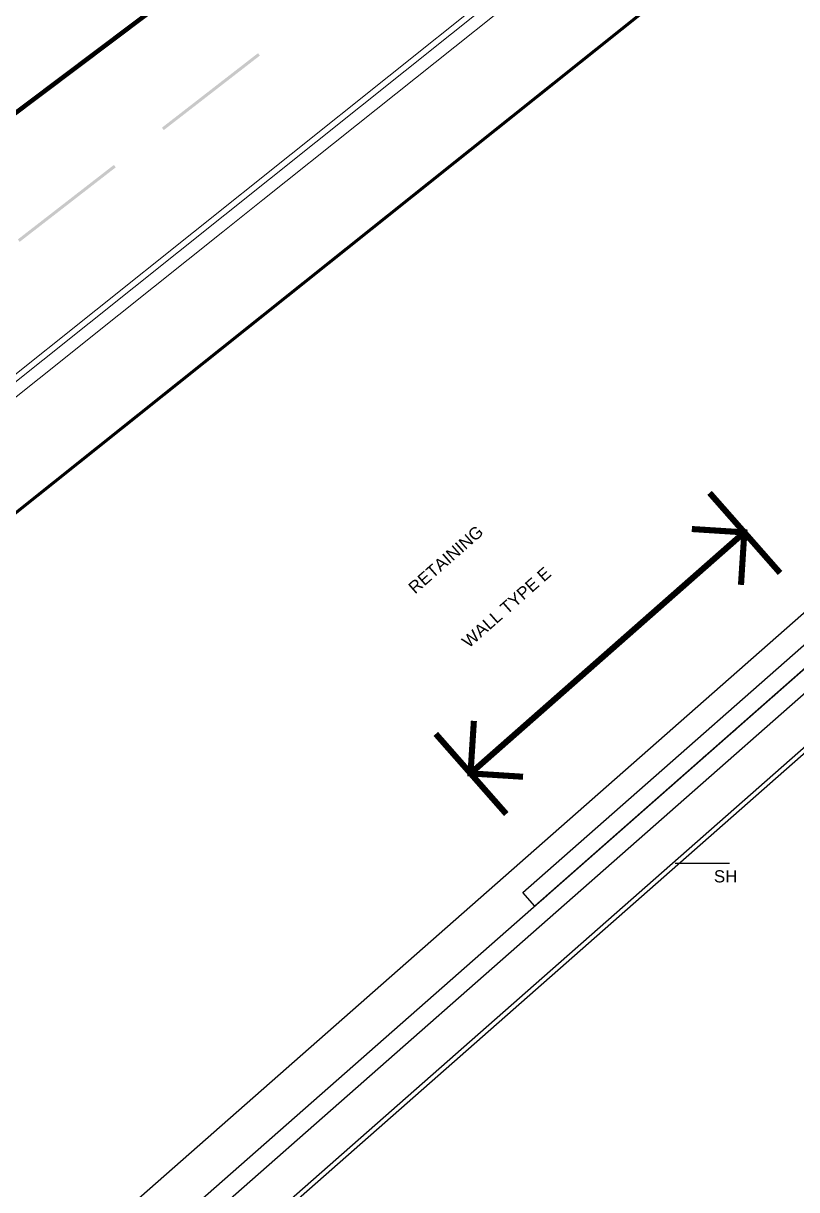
# Model space of a CAD drawing. Header units: millimetres. Extents: x 833576263 to 1668046980, y 817519639 to 1636103653.
# Drawn here: x 834247377 to 834272820, y 817972079 to 818010443 of the extents above; entities that cross this region are included whole.
import ezdxf

# ---------------------------------------------------------------- set-up
doc = ezdxf.new("R2010")
doc.units = ezdxf.units.MM
doc.header["$LTSCALE"] = 100
doc.header["$MEASUREMENT"] = 0
for name, pattern in [('C160$0$Hidden', [9.524999999999999, 6.35, -3.175]), ('R_P_Grid$0$XXXXX-PIW-P-WHCGRDP1-XXX$0$DIVIDE2', [0.625, 0.25, -0.125, 0, -0.125, 0, -0.125]), ('R_site$0$3B50C- ARC-DWG-1002-P00-XXXX-WS3-XD$0$HIDDEN', [0.375, 0.25, -0.125])]:
    doc.linetypes.add(name, pattern=pattern)
doc.layers.get('Defpoints').update_dxf_attribs({"color": 170})
for name, color, linetype in [('C160$0$+C160', 6, 'C160$0$Hidden'), ('R_site$0$000-structure-b', 3, 'Continuous'), ('R_Text for GBP from DLN$0$base plan(mm)$0$DLN040__', 7, 'Continuous'), ('R_Text for GBP from DLN$0$programme(mm)$0$DLN040_1', 7, 'Continuous'), ('T-TITL', 7, 'Continuous'), ('X-REF', 7, 'Continuous')]:
    doc.layers.add(name, color=color, linetype=linetype)
doc.layers.add('R_P_Grid$0$RDA9101-PIW', color=3, linetype='R_P_Grid$0$XXXXX-PIW-P-WHCGRDP1-XXX$0$DIVIDE2', plot=False)
doc.layers.add('R_ROAD MARK$0$MMH832__', color=252, linetype='Continuous', lineweight=0)
doc.layers.add('R_WKCD_PARK$0$RDA8301', color=1, linetype='Continuous', lineweight=18)
doc.styles.add('R_Text for GBP from DLN$0$base plan(mm)$0$Standard', font='arial.ttf')
doc.styles.add('R_Text for GBP from DLN$0$base plan(mm)$0$SWIS721 LT', font='swiss.ttf')
doc.styles.add('R_Text for GBP from DLN$0$programme(mm)$0$SWIS721 LT', font='swiss.ttf')
doc.dimstyles.new('R_Text for GBP from DLN$0$base plan(mm)$0$Standard', dxfattribs={"dimtxt": 0.35, "dimasz": 0.2, "dimexe": 0.2, "dimexo": 0.2, "dimgap": 0.09, "dimtad": 0, "dimtoh": 1, "dimdec": 4, "dimzin": 0, "dimdsep": 46, "dimtxsty": 'R_Text for GBP from DLN$0$base plan(mm)$0$Standard', "dimcen": 0.09, "dimadec": 0, "dimazin": 0, "dimtfac": 1, "dimtdec": 4, "dimtofl": 0, "dimtmove": 0, "dimatfit": 3, "dimfxl": 1, "dimtolj": 1, "dimtzin": 0, "dimarcsym": 0})

# ---------------------------------------------------------------- blocks, each defined once
blk = doc.blocks.new('R_P_Grid')
at = {"layer": 'R_P_Grid$0$RDA9101-PIW', "color": 3, "ltscale": 100, "const_width": 100, "flags": 128}
blk.add_lwpolyline([(834337769.4556472, 818059634.9832795), (834332932.0432233, 818056418.8684082), (834331836.7016854, 818055690.6396995), (834328766.5812991, 818053649.4947715), (834324604.5337418, 818050882.3908176), (834317939.9446489, 818046451.4921848), (834316277.0243415, 818045345.9129491), (834307949.5149413, 818039809.4350805), (834305598.7993662, 818038246.5806745), (834302685.5302255, 818036294.6053597), (834299786.3456538, 818034321.7714756), (834299131.3425372, 818033871.8247414), (834295770.6559348, 818031538.4222089), (834291783.0000277, 818028715.0558803), (834291136.8026212, 818028251.8675765), (834287823.7766945, 818025851.9548243), (834285844.326741, 818024397.7469217), (834283893.381854, 818022949.4053489), (834282403.2293782, 818021832.9618126), (834275934.3934746, 818016967.145192), (834267942.8156925, 818010955.9319574), (834260124.0602909, 818004714.9608614), (834257045.0344138, 818002257.266444), (834255723.6667459, 818001202.5439211), (834252305.3048893, 817998473.9897656), (834244486.5494877, 817992233.0186696), (834236667.7940861, 817985992.0475737), (834234793.1675985, 817984581.9656276), (834234389.1462077, 817984283.7413127), (834232887.6782155, 817983200.323642), (834230934.9043618, 817981886.360689), (834228937.248756, 817980641.693486), (834228709.7355893, 817980506.0279881), (834227599.0263029, 817979860.9795994), (834226897.16934, 817979467.8534878), (834224722.31897, 817978318.2538613), (834222506.7911438, 817977249.1468117), (834220253.563685, 817976261.9692934), (834217965.6650892, 817975358.0481421), (834215646.1704515, 817974538.5982906), (834213298.1973348, 817973804.721137), (834210924.9015789, 817973157.4030632), (834208529.4730593, 817972597.5141103), (834206115.1313987, 817972125.8068076), (834203685.1216409, 817971742.9151634), (834201242.7098893, 817971449.3538102), (834198791.1789153, 817971245.517315), (834196333.8237479, 817971131.6796484), (834193873.9472439, 817971107.9938164), (834191414.8556495, 817971174.491654), (834188959.854155, 817971331.083784), (834186512.2424538, 817971577.5597351), (834184075.3103074, 817971913.5882263), (834181652.3331226, 817972338.7176125), (834179246.5675498, 817972852.3764894), (834176861.2471061, 817973453.8744645), (834174499.5778286, 817974142.4030817), (834172164.7339658, 817974917.0369109), (834169859.8537108, 817975776.7347898), (834168164.4462327, 817976471.6459236), (834167588.0349838, 817976720.3412248), (834165352.3312675, 817977746.5879428), (834163155.7475038, 817978854.0955962), (834161001.2360548, 817980041.375618), (834158891.6927346, 817981306.8322207), (834156829.9529164, 817982648.7645422), (834156301.532596, 817983010.3478549), (834154818.7877228, 817984065.3689317), (834152860.9002998, 817985554.7413741), (834150958.922185, 817987114.8800486), (834149115.4097698, 817988743.6880205), (834148211.4535729, 817989587.8249334), (834147332.8408637, 817990438.9760573), (834145613.6113636, 817992198.465574), (834143960.0320346, 817994019.791694), (834142374.325402, 817995900.5064273), (834141237.8898685, 817997339.358168), (834140858.6227666, 817997838.0819625), (834139414.9613383, 817999829.9140624), (834138045.2814993, 818001873.3255657), (834136751.4241949, 818003965.5699847), (834135535.1284591, 818006103.8351966), (834134398.0290791, 818008285.2472239), (834134114.6082023, 818008861.0510113), (834133341.6543952, 818010506.8740965), (834132367.4242492, 818012765.7297924), (834131476.6480743, 818015058.7782522), (834130670.5231355, 818017382.9374586), (834129950.1329217, 818019735.0835792), (834129316.445687, 818022112.0551655), (834128770.3131518, 818024510.6574017), (834128312.4693563, 818026927.6663988), (834127943.529674, 818029359.8335279), (834127663.9899865, 818031803.8897867), (834127474.2260138, 818034256.5501928), (834127438.0893545, 818036715.9316373), (834127492.1356573, 818039172.6527889), (834127636.1213106, 818041623.4109775), (834127869.6819106, 818044064.9178157), (834128192.3329773, 818046493.9036096), (834128603.470836, 818048907.1217395), (834129102.3736595, 818051301.3529966), (834129375.5332236, 818052454.0844829), (834129688.2026614, 818053673.4098797), (834130360.0034531, 818056020.1408372), (834131116.7075506, 818058338.4344535), (834131957.1340306, 818060625.2235745), (834132879.9913414, 818062877.4893633), (834133883.8792539, 818065092.2652851), (834134967.2909597, 818067266.6410123), (834135629.7251377, 818068504.9505402), (834136128.6153077, 818069397.7662469), (834137399.4340827, 818071536.6200963), (834138748.5208138, 818073624.0667939), (834139884.2413279, 818075256.8252978), (834140173.8086783, 818075657.2485023), (834142535.2937913, 818078697.420425), (834144381.6137109, 818081074.3695523), (834148574.8392997, 818086679.6478057), (834152500.609871, 818092007.430917), (834154509.7347033, 818094734.0755737), (834157219.0144552, 818098410.9218498), (834160444.6301069, 818102788.5033418), (834163001.4424218, 818106258.4314036), (834165759.1365839, 818110000.9823544), (834168748.046644, 818120246.104581), (834165385.6186076, 818129509.1662626), (834169848.6197025, 818137783.6548686), (834175089.2753421, 818145514.4985127), (834184459.1528735, 818145967.773594), (834194438.3330228, 818146124.3414932), (834203910.7509302, 818139625.229262), (834201868.6300001, 818136648.8500001), (834201686.371376, 818136383.208995), (834201506.2601362, 818136116.1119394), (834200974.9305588, 818135269.0696948), (834200486.5994726, 818134396.5306215), (834200042.4874514, 818133500.6756129), (834199643.7045436, 818132583.7438399), (834199291.2474988, 818131648.0271543), (834198985.9972762, 818130695.8643607), (834198728.7168424, 818129729.6353701), (834198520.0492641, 818128751.7552518), (834198360.5161022, 818127764.6681967), (834198308.5514855, 818127350.4407436), (834198256.1226841, 818126946.0349243), (834198077.9145186, 818125962.2581447), (834197829.9507403, 818124993.7082663), (834197513.495933, 818124045.3247696), (834197130.1639755, 818123121.9442884), (834196681.9098121, 818122228.2759457), (834196171.0194813, 818121368.8773348), (834195600.0984583, 818120548.1312793), (834194972.0583674, 818119770.2234786), (834194290.1021323, 818119039.121163), (834193557.7076432, 818118358.5528605), (834193203.1778057, 818118062.0429673), (834192624.3610524, 818117584.9242141), (834191866.8408551, 818116932.1523793), (834191125.8749665, 818116260.6484926), (834190401.926466, 818115570.8322225), (834189695.4477984, 818114863.1346812), (834189006.8804893, 818114137.998157), (834188336.6548711, 818113395.8758368), (834187685.189813, 818112637.2315223), (834187052.8924593, 818111862.539342), (834186440.1579757, 818111072.2834529), (834185847.3693006, 818110266.9577395), (834185274.896908, 818109447.0655042), (834185052.6508812, 818109115.6236924), (834184992.3325007, 818109024.4530561), (834180082.0240309, 818101389.2787989), (834176995.4558455, 818096603.6566086), (834174659.2860892, 818092981.5024376), (834171712.0280176, 818088411.8759855), (834169236.5481473, 818084573.7260766), (834167400.8026593, 818081727.4632324), (834163813.8102055, 818076165.9497155), (834160062.3511899, 818070255.8870773), (834158495.7223681, 818067685.9729669), (834156491.9685211, 818064398.9944484), (834156311.0684675, 818064104.2617408), (834155588.7378981, 818062917.487855), (834154743.1460891, 818061405.1542377), (834153956.2320035, 818059864.2298764), (834153650.2101643, 818059223.4897006), (834153246.6964657, 818058337.1474706), (834152594.5986258, 818056787.1968869), (834152000.6599786, 818055216.5335822), (834151465.5213059, 818053627.3351234), (834150989.7420274, 818052021.7981719), (834150573.7996633, 818050402.1354492), (834150218.0894098, 818048770.5726889), (834150058.4169573, 818047925.9351403), (834149922.9238292, 818047129.3455805), (834149688.5326504, 818045480.6967057), (834149515.0626863, 818043826.8724768), (834149402.5778629, 818042170.1200744), (834149351.0593587, 818040512.6843956), (834149360.4058602, 818038856.8050119), (834149430.4339278, 818037204.7131431), (834149560.878469, 818035558.628651), (834149688.0712361, 818033914.6882373), (834149875.4378155, 818032276.5149103), (834150122.7263728, 818030646.3104895), (834150429.6045353, 818029026.2660835), (834150795.6598375, 818027418.5591451), (834151220.4002753, 818025825.3505447), (834151703.2549677, 818024248.7816657), (834152243.5749247, 818022690.9715269), (834152840.6339183, 818021154.0139341), (834153493.6294596, 818019639.9746654), (834154011.7158595, 818018536.8316976), (834154201.6838769, 818018150.8886952), (834154963.8454958, 818016688.7574594), (834155779.0899177, 818015255.5461643), (834156646.3213971, 818013853.1811457), (834157564.3743145, 818012483.5472804), (834158532.0147429, 818011148.4854519), (834158786.2254418, 818010814.206724), (834159547.9421052, 818009849.7900765), (834160610.7909251, 818008589.2066915), (834161719.1326588, 818007368.4296091), (834162871.4776179, 818006189.0996385), (834163460.3838258, 818005618.6000593), (834164066.2769705, 818005052.8018821), (834165301.9248224, 818003961.0636028), (834166576.7603769, 818002915.3521737), (834167889.070166, 818001917.0731038), (834168882.9069902, 818001209.9259642), (834169237.0903536, 818000967.5681498), (834170619.0091066, 818000068.1135126), (834172032.9690295, 817999219.9181223), (834173477.0696616, 817998424.1220123), (834174949.3700308, 817997681.7947881), (834176447.8912623, 817996993.9341898), (834176834.241423, 817996827.2416254), (834177970.6192391, 817996361.4647502), (834179515.5073088, 817995785.2365519), (834181080.4790336, 817995266.0240858), (834182663.4309821, 817994804.5252101), (834184262.235557, 817994401.3602115), (834185874.7438525, 817994057.0709715), (834187498.7885455, 817993772.1202391), (834189132.1868058, 817993546.8910079), (834190772.743233, 817993381.6860019), (834192418.2528039, 817993276.7272683), (834194066.5038393, 817993232.1558785), (834195715.2809743, 817993248.0317401), (834197362.3681376, 817993324.3335143), (834199005.551529, 817993460.9586464), (834200642.6225948, 817993657.7235029), (834202271.380998, 817993914.3636178), (834203889.637573, 817994230.5340488), (834205495.2172701, 817994605.8098412), (834207085.9620782, 817995039.6865976), (834208659.7339249, 817995531.5811578), (834210214.4175514, 817996080.8323807), (834211747.923354, 817996686.702035), (834213258.1901937, 817997348.3757888), (834214743.1881667, 817998064.9643068), (834216200.921332, 817998835.504444), (834216671.3537744, 817999099.0043973), (834217415.826957, 817999531.3598592), (834217568.3218051, 817999622.2921327), (834218907.2869446, 818000456.5530487), (834220216.1692706, 818001337.2607057), (834221222.315716, 818002063.7651136), (834221493.3583168, 818002263.3314704), (834223367.9848044, 818003673.4134165), (834231532.3849671, 818009454.8687899), (834239696.7851297, 818015236.3241634), (834243266.262964, 818017763.9779279), (834244646.0445082, 818018741.0424109), (834247861.1852922, 818021017.7795368), (834256025.5854548, 818026799.2349102), (834264017.163237, 818032810.4481449), (834270485.9991405, 818037676.2647655), (834272036.6147207, 818038838.0081241), (834274066.719415, 818040345.1163183), (834276126.4857742, 818041858.3288713), (834279573.9380999, 818044355.6183528), (834280246.3550398, 818044837.6005746), (834284395.8105345, 818047775.5253098), (834287892.8573718, 818050203.6059119), (834288574.4373155, 818050671.8092866), (834291591.2566276, 818052724.6911278), (834294622.7319918, 818054755.8680605), (834296973.447567, 818056318.7224663), (834305300.956967, 818061855.2003349), (834306963.8772744, 818062960.7795708), (834313628.4663672, 818067391.6782035), (834317790.5139242, 818070158.7821574), (834321955.9757675, 818072928.1560721), (834328617.331038, 818077356.904724), (834330283.4851677, 818078464.6339407), (834333118.0012465, 818080367.5659057), (834338610.994568, 818084001.1118093), (834347159.9630829, 818089204.4893019), (834347395.6154526, 818089361.1608909), (834355477.9137256, 818094734.6121073), (834355488.6028192, 818094741.7173624), (834355753.0367967, 818094916.6647946), (834355978.9935138, 818095064.9027183), (834357079.1941259, 818095787.2618561), (834357525.7710325, 818096076.0556525), (834358432.8358043, 818096656.1226344), (834360580.7234007, 818097995.444629), (834361303.6278238, 818098435.6281222), (834364211.5427778, 818100153.8007629), (834367250.3055387, 818101912.6425607), (834370327.9916823, 818103604.4867656), (834373443.1238279, 818105228.4718874), (834375936.555146, 818106395.1002089), (834378449.9156446, 818107516.9195065), (834382829.378338, 818109423.3209075), (834383089.7190642, 818109536.6484913), (834384925.5885065, 818110335.8113844), (834386145.5908726, 818110873.9553549), (834387150.8270481, 818111325.3256652), (834389359.3683374, 818112352.784869), (834389897.661152, 818112609.2316887), (834389999.384761, 818112657.8719398), (834391550.5652509, 818113417.9072195), (834392181.8325441, 818113742.2542194), (834392838.5519364, 818114085.8691308), (834394345.6598113, 818114888.6863478), (834397107.6308529, 818116420.7636341), (834399835.1342804, 818118013.3935025), (834402526.8427724, 818119665.8009101), (834405181.4464257, 818121377.1817236), (834406983.2470984, 818122586.8214439), (834407797.6533949, 818123146.7031106), (834410309.5034739, 818124926.5867873), (834410374.1905203, 818124973.503945), (834411807.6145899, 818126027.4278746), (834412909.8039459, 818126856.695226), (834413724.1101507, 818127480.1430801), (834414014.1873924, 818127704.477067), (834415403.2597325, 818128795.3605106), (834417344.433478, 818130367.1166484), (834417477.5322899, 818130476.9565358), (834419520.0829626, 818132196.9444964), (834422831.6577235, 818135038.7492453), (834423236.1397046, 818135385.8526318), (834427986.5137675, 818139441.3115835), (834429055.5802066, 818140379.764848), (834430154.7006367, 818141362.6760292), (834431136.5839674, 818142312.9086373), (834432081.7779255, 818143299.643286), (834432957.3762169, 818144284.5906385), (834432988.926506, 818144321.4643751), (834433061.2306658, 818144406.3487643), (834433445.8676054, 818144867.0377443), (834433856.7282857, 818145376.9059682), (834434683.938289, 818146464.453896), (834435469.3697748, 818147582.5479288), (834436211.895939, 818148729.5840139), (834436910.4515302, 818149903.916578), (834437564.0343791, 818151103.8608873), (834438171.7068352, 818152327.6954638), (834438732.5971129, 818153573.6645571), (834438923.7402902, 818154029.3105236), (834439245.9005418, 818154839.980661), (834439710.8807205, 818156124.8270793), (834440126.8705742, 818157426.3605312), (834440493.273311, 818158742.7137967), (834440809.5632782, 818160071.9983946), (834441075.2867165, 818161412.3072915), (834441290.0624101, 818162761.7176391), (834441453.582236, 818164118.2935315), (834441633.1238568, 818165475.8202692), (834441761.2407377, 818166841.732157), (834441837.5552055, 818168214.0781915), (834441861.7637188, 818169590.8907888), (834441833.6375816, 818170970.1886084), (834441793.2106774, 818171771.6817889), (834441735.0565295, 818172572.9497098), (834441605.30632, 818174302.4318556), (834441596.1642312, 818174501.9049555), (834441565.9382032, 818176033.486763), (834441616.7635335, 818177761.4020407), (834441757.3485348, 818179481.4892199), (834441987.0162818, 818181189.0964768), (834442304.8493376, 818182879.6212131), (834442738.0532073, 818184652.7344658), (834442989.1699226, 818185522.4020923), (834443899.5000001, 818188760.600001), (834443955.5407586, 818189087.9554554), (834444164.9293481, 818190065.7709216), (834444354.7210556, 818191047.5783237), (834444524.8399669, 818192032.984952), (834444675.218037, 818193021.5966569), (834444805.7951164, 818194013.0180072), (834444916.5189762, 818195006.8524469), (834445007.3453282, 818196002.7024562), (834445078.2378433, 818197000.169708), (834445129.1681651, 818197998.8552289), (834445160.1159225, 818198998.3595577), (834445171.0687363, 818199998.2829063), (834445162.0222261, 818200998.2253186), (834445132.98001, 818201997.7868307), (834445083.9537046, 818202996.5676317), (834445014.96292, 818203994.1682225), (834444926.0352513, 818204990.189576), (834444817.2062682, 818205984.2332973), (834444688.5195014, 818206975.9017819), (834444574.4696304, 818207735.4222304), (834453113.676778, 818204098.3019782), (834460852.6868304, 818200622.1376286), (834473072.4912845, 818195624.9179709), (834472075.5445566, 818195548.4977723), (834471084.3793143, 818195416.8380326), (834470102.0539224, 818195230.3450049), (834469131.59947, 818194989.5941367), (834468176.0104166, 818194695.3282948), (834467238.2353523, 818194348.4554741), (834466321.1679004, 818193950.0459944), (834465427.6377882, 818193501.3291978), (834464560.4021155, 818193003.689657), (834463722.1368469, 818192458.6629013), (834462915.4285558, 818191867.9306797), (834462142.7664422, 818191233.3157703), (834461406.5346524, 818190556.7763579), (834460709.0049222, 818189840.3999901), (834460190.3390844, 818189252.0131813), (834459921.323341, 818188925.8109726), (834459282.3457066, 818188086.7264208), (834459191.908589, 818187959.7943052), (834459099.3236334, 818187828.5759492), (834458690.7845551, 818187213.5650922), (834458198.9894294, 818186280.5757085), (834457761.0779757, 818185324.639324), (834457378.0780746, 818184348.8516035), (834457100.1610733, 818183518.5378112), (834457050.8406128, 818183356.3514065), (834456780.0378661, 818182350.3107123), (834456566.1624511, 818181333.9245007), (834456409.5268509, 818180310.4006163), (834456314.5430933, 818179343.838666), (834456270.3053249, 818178376.468699), (834456276.6392144, 818177410.9453291), (834456333.2320598, 818176449.9027945), (834456424.817888, 818175605.687393), (834456439.634438, 818175495.9477687), (834456561.9397243, 818174751.0202154), (834456595.2622272, 818174551.6522908), (834456771.4550333, 818173431.6459568), (834456923.0515004, 818172307.1743704), (834457126.1067312, 818170362.3141991), (834457255.4458156, 818168408.5984995), (834457310.6892335, 818166448.8240098), (834457291.5636733, 818164485.8035109), (834457197.9027, 818162522.3617879), (834456962.6517239, 818160570.6975102), (834456653.6604968, 818158629.3420829), (834456271.3723073, 818156701.0806345), (834455816.3355979, 818154788.6795083), (834455289.2031782, 818152894.8822949), (834454690.7312887, 818151022.405894), (834454021.778516, 818149173.9366187), (834453558.2964072, 818148007.6502662), (834453283.3045602, 818147352.1263404), (834452476.3688592, 818145559.5886841), (834451602.1290677, 818143798.895281), (834450661.8393975, 818142072.5720751), (834449656.8488172, 818140383.0957044), (834448588.5991175, 818138732.8899435), (834447458.6228427, 818137124.3222291), (834446268.5410914, 818135559.7002622), (834445020.0611924, 818134041.268698), (834444974.4838512, 818133988.0014385), (834443714.974253, 818132571.2059253), (834442355.1525922, 818131151.6209424), (834440942.5470518, 818129784.5503292), (834439361.2740383, 818128370.4643003), (834439210.3962697, 818128236.9599774), (834434657.5610203, 818124329.0587922), (834433541.7439198, 818123376.4757042), (834433137.353009, 818123029.4505051), (834430102.9323217, 818120423.2475252), (834429825.7696311, 818120187.63866), (834427557.4621543, 818118277.5458827), (834425253.9267421, 818116410.0882975), (834422484.8716469, 818114257.1440755), (834419668.9992663, 818112165.8053463), (834416807.6799263, 818110137.0898463), (834413902.3060695, 818108171.984837), (834410954.2915776, 818106271.446624), (834407965.0710822, 818104436.4000919), (834404936.0992687, 818102667.7382541), (834401868.8501662, 818100966.3218186), (834399328.8246359, 818099623.283488), (834398764.8164318, 818099332.9787682), (834396359.4973347, 818098092.9391495), (834393932.9623178, 818096893.7868465), (834391485.906495, 818095735.8848716), (834390536.823433, 818095295.9616543), (834389411.7083923, 818094774.4433085), (834385078.2159134, 818092765.7635319), (834382844.9386173, 818091705.2245345), (834380630.1643984, 818090607.7727617), (834377794.8331677, 818089224.7691718), (834374989.8339431, 818087779.0971044), (834372216.5521141, 818086271.4219209), (834372080.6463891, 818086191.1205702), (834370289.2168006, 818084959.6612859), (834368725.4853418, 818083390.6133127), (834367811.2455152, 818082126.7215295), (834367476.8094286, 818081560.8657672), (834366483.0690342, 818079209.3606514)], dxfattribs=at)
blk = doc.blocks.new('R_site$0$architecture 2')
at = {"layer": 'R_site$0$000-structure-b'}
blk.add_lwpolyline([(834273.6627307826, 817989.7253898759), (834264.2056442912, 817981.4024453812), (834263.809248541, 817981.8528567586), (834333.850515229, 818043.4944178796)], dxfattribs=at)
at = {"layer": 'R_site$0$000-structure-b', "linetype": 'R_site$0$3B50C- ARC-DWG-1002-P00-XXXX-WS3-XD$0$HIDDEN', "ltscale": 0.01}
blk.add_lwpolyline([(834282.3330773226, 817997.3559442833), (834264.2056442922, 817981.402445381)], dxfattribs=at)
blk = doc.blocks.new('R_site')
at = {"layer": 'Defpoints'}
blk.add_lwpolyline([(834247117.0000001, 817968494.7), (834250992.9999999, 817971638.7), (834354590.9999999, 818062812.7), (834364181, 818069492.7000002)], dxfattribs=at)
at = {"xscale": 1000, "yscale": 1000, "zscale": 1000}
blk.add_blockref('R_site$0$architecture 2', (0, 0), dxfattribs=at)
blk = doc.blocks.new('R_WKCD_PARK')
at = {"layer": 'R_WKCD_PARK$0$RDA8301', "flags": 128}
blk.add_lwpolyline([(834330670.9815654, 818058488.1164083), (834327119.4791329, 818056126.928818), (834322957.4315759, 818053359.824864), (834316292.842483, 818048928.9262314), (834314629.9221755, 818047823.3469956), (834306302.4127754, 818042286.8691268), (834303951.6972003, 818040724.014721), (834301020.6896733, 818038760.1541697), (834298103.8524731, 818036775.308045), (834297444.8611567, 818036322.6216635), (834294063.7119213, 818033975.0114508), (834290051.7758745, 818031134.4541384), (834289401.6438848, 818030668.4455616), (834286068.4455222, 818028253.9201603), (834284076.943044, 818026790.8578397), (834282114.1191946, 818025333.6975683), (834280614.8934408, 818024210.4562029), (834274146.0575373, 818019344.6395822), (834266154.4797553, 818013333.4263475), (834258335.7243537, 818007092.4552513), (834255256.6984766, 818004634.760834), (834253935.3308086, 818003580.0383111), (834250516.9689521, 818000851.4841557), (834242698.2135503, 817994610.5130597)], dxfattribs=at)
blk = doc.blocks.new('R_ROAD MARK')
at = {"layer": 'R_ROAD MARK$0$MMH832__', "linetype": 'Continuous', "extrusion": (0, 0, -1)}
for points in [[(-834251998.1817657, 818006930.8781339), (-834252841.5573933, 818007584.7224405), (-834255159.427781, 818009381.6991456), (-834255098.1572555, 818009460.730296), (-834252780.286868, 818007663.753591), (-834251936.9112403, 818007009.9092844)], [(-834247256.3127428, 818003254.6466165), (-834247894.0242505, 818003749.0455829), (-834250417.558758, 818005705.4676281), (-834250356.2882327, 818005784.4987785), (-834247832.7537253, 818003828.0767332), (-834247195.0422175, 818003333.6777668)]]:
    blk.add_hatch(color=256, dxfattribs=at).paths.add_polyline_path(points)
at = {"layer": 'R_ROAD MARK$0$MMH832__', "linetype": 'Continuous'}
for p, q in [((834234511.8943868, 817988843.8525659), (834265786.9157448, 818013807.7372606)), ((834234634.4157571, 817988685.7488782), (834265909.4371151, 818013649.633573))]:
    blk.add_line(p, q, dxfattribs=at)
at = {"layer": 'R_ROAD MARK$0$MMH832__', "linetype": 'Continuous', "const_width": 150, "flags": 128}
blk.add_lwpolyline([(834246098.7273908, 818006725.2934765), (834254090.3051131, 818012736.5067906), (834262081.8828355, 818018747.7201047), (834270073.4605577, 818024758.9334188), (834276542.2887403, 818029624.7443324), (834278062.184827, 818030763.4722079), (834280051.7491621, 818032240.4852397), (834282071.0106193, 818033723.9419439), (834285449.7949381, 818036171.4914154), (834286109.2401758, 818036644.1760677), (834290176.4696772, 818039523.8825585), (834293603.6339693, 818041903.4456613), (834294272.2924037, 818042362.7734481), (834297229.3282462, 818044374.9738704), (834300200.7296963, 818046365.8995183), (834302551.4491003, 818047928.7564696), (834310878.9585009, 818053465.2343376), (834312542.0987025, 818054570.9597684), (834319206.4679013, 818059001.7122056), (834323368.4363487, 818061768.7635638), (834327533.9773021, 818064538.1900738), (834332760.6121824, 818068013.0763749)], dxfattribs=at)
blk = doc.blocks.new('C160')
at = {"layer": 'C160$0$+C160'}
for p, q in [((834252.996603613, 817968.9694003637, -0.0001162320750358563), (834297.3438534925, 818008.0021586278, -2.953367229248232e-05)), ((834274.1883549606, 817990.1876877507), (834251.9145451472, 817970.5850666959)), ((834252.3109408972, 817970.1346553187), (834274.9601815897, 817990.0676836685))]:
    blk.add_line(p, q, dxfattribs=at)
at = {"layer": 'C160$0$+C160', "extrusion": (-0.6606963694979425, 0.7506532537278703, 0), "elevation": 62822.99223002943}
blk.add_lwpolyline([(-1166663.854770175, -0.0001162320891649574), (-1166722.932979267, -2.953368642093341e-05)], dxfattribs=at)
blk = doc.blocks.new('R_Text for GBP from DLN')
at = {"layer": 'R_Text for GBP from DLN$0$programme(mm)$0$DLN040_1', "const_width": 200}
for points, elevation in [([(834269954.910245, 817994998.0290802), (834272274.1816962, 817992362.706686)], -0.0748540550758607), ([(834271098.2933288, 817993698.8352991), (834262090.0430921, 817985770.9333273)], -0.07080134572912122), ([(834269371.1306638, 817993809.0100994), (834271098.2933286, 817993698.8352991), (834270988.1185284, 817991971.6726342)], -0.0748540550758607), ([(834262200.1937923, 817987498.1233765), (834262090.018992, 817985770.9607116), (834263817.1816568, 817985660.7859112)], 0.05033267832060746), ([(834260946.6359079, 817987070.1544923), (834263265.9073596, 817984434.8320988)], 0.05033267832060746)]:
    blk.add_lwpolyline(points, dxfattribs=dict(at, elevation=elevation))
at = {"layer": 'R_Text for GBP from DLN$0$base plan(mm)$0$DLN040__', "style": 'R_Text for GBP from DLN$0$base plan(mm)$0$SWIS721 LT'}
blk.add_text('SH', height=400, dxfattribs=at).set_placement((834270095.6200658, 817982185.4744138))
at = {"layer": 'R_Text for GBP from DLN$0$programme(mm)$0$DLN040_1', "style": 'R_Text for GBP from DLN$0$programme(mm)$0$SWIS721 LT'}
for s, p in [('RETAINING', (834260264.6020669, 817991651.8242933, -0.07080134572912122)), ('WALL TYPE E', (834262029.3853145, 817989874.6764529, -0.07080134572912122))]:
    blk.add_text(s, height=400, rotation=41.35007755118815, dxfattribs=at).set_placement(p)
at = {"layer": 'R_Text for GBP from DLN$0$base plan(mm)$0$DLN040__', "color": 1}
blk.add_leader([(834268822.2269186, 817982816.7608881), (834270613.5996192, 817982816.7608881)], dimstyle='R_Text for GBP from DLN$0$base plan(mm)$0$Standard', override={"dimasz": 0.75}, dxfattribs=at)

msp = doc.modelspace()

# ---------------------------------------------------------------- block references
at = {"layer": 'X-REF'}
msp.add_blockref('R_P_Grid', (0, 0), dxfattribs=at)

# ---------------------------------------------------------------- next in the draw order: block references
msp.add_blockref('R_site', (0, 0), dxfattribs=at)

# ---------------------------------------------------------------- next in the draw order: block references
for name in ['R_WKCD_PARK', 'R_ROAD MARK']:
    msp.add_blockref(name, (0, 0), dxfattribs=at)

# ---------------------------------------------------------------- next in the draw order: block references
at = {"layer": 'X-REF', "xscale": 1000, "yscale": 1000, "zscale": 1000}
msp.add_blockref('C160', (0, 0), dxfattribs=at)

# ---------------------------------------------------------------- next in the draw order: block references
at = {"layer": 'T-TITL'}
msp.add_blockref('R_Text for GBP from DLN', (0, 0), dxfattribs=at)
at = {"layer": 'X-REF'}
msp.add_blockref('R_Text for GBP from DLN', (0, 0), dxfattribs=at)

doc.saveas('drawing.dxf')
